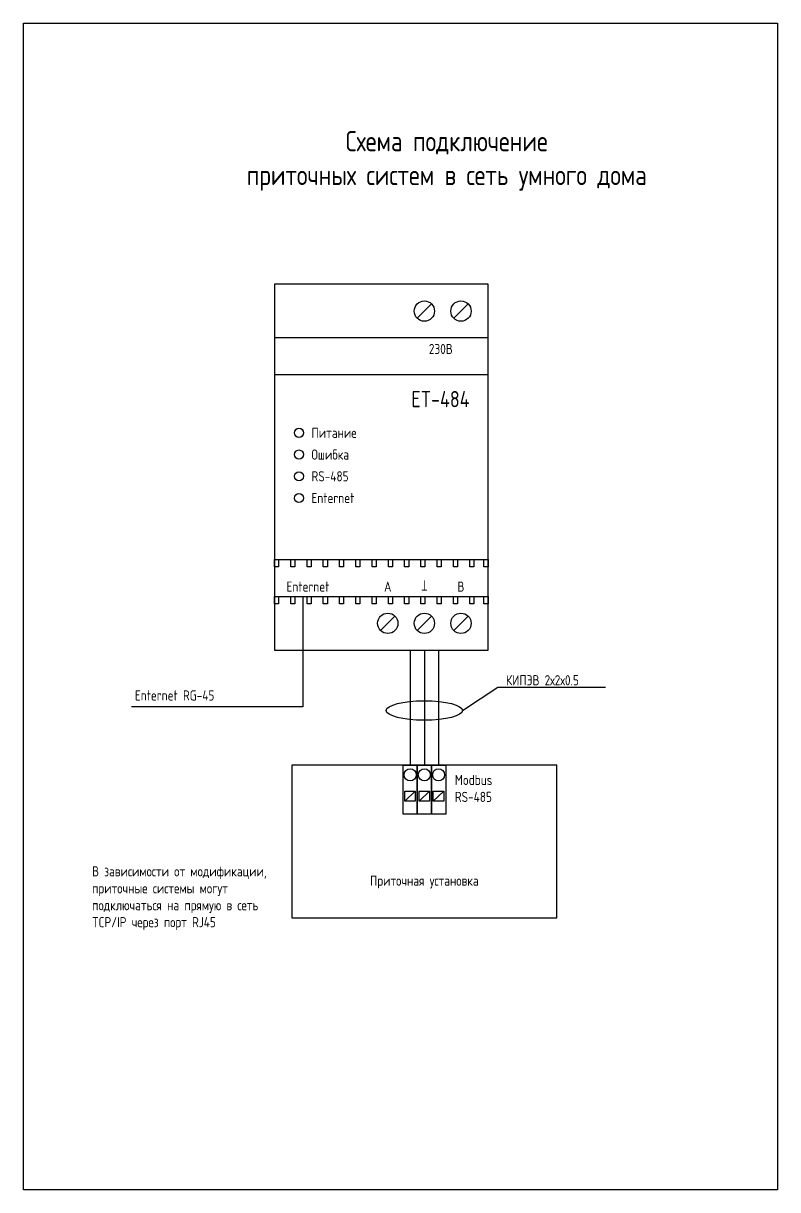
# Model space of a CAD drawing. Header units: millimetres. Extents: x -559267 to 14075, y 0 to 209897.
# Drawn here: x 1680 to 1865.5, y 0 to 287 of the extents above; entities that cross this region are included whole.
import ezdxf
from ezdxf import colors
from ezdxf.entities.mleader import LeaderData, LeaderLine
from ezdxf.math import Vec2, Vec3

# ---------------------------------------------------------------- set-up
doc = ezdxf.new("R2010")
doc.units = ezdxf.units.MM
doc.set_wipeout_variables(frame=1)
doc.styles.add('Unecom', font='GOST2304A_0.ttf', dxfattribs={"height": 2.5})

# ---------------------------------------------------------------- blocks, each defined once
blk = doc.blocks.new('_None')
blk = doc.blocks.new('Преобразователь интерфейсов ЕТ-485')
for points in [[(38.62, 40.19), (35.08, 36.66)], [(47.62, 40.19), (44.08, 36.66)], [(29.62, -36.66), (26.08, -40.19)], [(38.62, -36.66), (35.08, -40.19)], [(47.62, -36.66), (44.08, -40.19)]]:
    blk.add_lwpolyline(points)
for centre in [(36.85, 38.42), (45.85, 38.42), (27.85, -38.42), (36.85, -38.42), (45.85, -38.42)]:
    blk.add_circle(centre, 2.5)
blk.add_wipeout([(0, 31.85), (52.5, 31.85), (52.5, -31.85), (0, -31.85)])
for points in [[(0, -45), (52.5, -45), (52.5, 45), (0, 45)], [(0, -31.85), (52.5, -31.85), (52.5, 31.85), (0, 31.85)], [(0, -22.75), (52.5, -22.75), (52.5, 22.75), (0, 22.75)], [(0, -22.75), (1, -22.75), (1, -24.52), (0, -24.52)], [(4, -22.75), (5, -22.75), (5, -24.52), (4, -24.52)], [(8, -22.75), (9, -22.75), (9, -24.52), (8, -24.52)], [(12, -22.75), (13, -22.75), (13, -24.52), (12, -24.52)], [(16, -22.75), (17, -22.75), (17, -24.52), (16, -24.52)], [(20, -22.75), (21, -22.75), (21, -24.52), (20, -24.52)], [(24, -22.75), (25, -22.75), (25, -24.52), (24, -24.52)], [(28, -22.75), (29, -22.75), (29, -24.52), (28, -24.52)], [(32, -22.75), (33, -22.75), (33, -24.52), (32, -24.52)], [(36, -22.75), (37, -22.75), (37, -24.52), (36, -24.52)], [(40, -22.75), (41, -22.75), (41, -24.52), (40, -24.52)], [(44, -22.75), (45, -22.75), (45, -24.52), (44, -24.52)], [(48, -22.75), (49, -22.75), (49, -24.52), (48, -24.52)], [(51.5, -22.75), (52.5, -22.75), (52.5, -24.52), (51.5, -24.52)], [(0, -31.85), (1, -31.85), (1, -33.62), (0, -33.62)], [(4, -31.85), (5, -31.85), (5, -33.62), (4, -33.62)], [(8, -31.85), (9, -31.85), (9, -33.62), (8, -33.62)], [(12, -31.85), (13, -31.85), (13, -33.62), (12, -33.62)], [(16, -31.85), (17, -31.85), (17, -33.62), (16, -33.62)], [(20, -31.85), (21, -31.85), (21, -33.62), (20, -33.62)], [(24, -31.85), (25, -31.85), (25, -33.62), (24, -33.62)], [(28, -31.85), (29, -31.85), (29, -33.62), (28, -33.62)], [(32, -31.85), (33, -31.85), (33, -33.62), (32, -33.62)], [(36, -31.85), (37, -31.85), (37, -33.62), (36, -33.62)], [(40, -31.85), (41, -31.85), (41, -33.62), (40, -33.62)], [(44, -31.85), (45, -31.85), (45, -33.62), (44, -33.62)], [(48, -31.85), (49, -31.85), (49, -33.62), (48, -33.62)], [(51.5, -31.85), (52.5, -31.85), (52.5, -33.62), (51.5, -33.62)]]:
    blk.add_lwpolyline(points, close=True)
for centre in [(6.01, 8.46), (6.01, 3.11), (6.01, -2.24), (6.01, -7.59)]:
    blk.add_circle(centre, 1.12)
at = {"style": 'Unecom'}
for s, insert, char_height, attachment_point in [('230B', (37.95, 30.34), 2.5, 1), ('ET-484', (33.65, 18.75), 4, 1), ('Питание', (9.09, 8.46), 2.5, 4), ('Ошибка', (9.09, 3.11), 2.5, 4), ('RS-485', (9.09, -2.24), 2.5, 4), ('Enternet', (9.09, -7.59), 2.5, 4), ('Enternet', (8.22, -29.39), 2.5, 5), ('A', (27.85, -29.39), 2.5, 5), ('B', (45.85, -29.39), 2.5, 5)]:
    blk.add_mtext_dynamic_manual_height_columns(s, width=40.6933, gutter_width=12.5, heights=[0], dxfattribs=dict(at, insert=insert, char_height=char_height, attachment_point=attachment_point))
at = {"insert": (36.85, -29.1), "char_height": 2.5, "attachment_point": 5, "rotation": 180, "style": 'Unecom'}
blk.add_mtext_dynamic_manual_height_columns('T', width=40.6933, gutter_width=12.5, heights=[0], dxfattribs=at)

msp = doc.modelspace()

# ---------------------------------------------------------------- linework, layer by layer
for p, q in [((1773.8, 95.62), (1776.37, 98.08)), ((1777.3, 95.62), (1779.87, 98.08)), ((1780.8, 95.62), (1783.37, 98.08))]:
    msp.add_line(p, q)
for points in [[(1775.12, 132.78), (1775.12, 104.44)], [(1778.62, 132.78), (1778.62, 104.44)], [(1782.12, 132.78), (1782.12, 104.44)], [(1746.02, 104.44), (1746.02, 66.87), (1811.23, 66.87), (1811.23, 104.44), (1746.02, 104.44)], [(1773.37, 104.44), (1776.87, 104.44), (1776.87, 92.44), (1773.37, 92.44), (1773.37, 104.44)], [(1776.87, 104.44), (1780.37, 104.44), (1780.37, 92.44), (1776.87, 92.44), (1776.87, 104.44)], [(1780.37, 104.44), (1783.87, 104.44), (1783.87, 92.44), (1780.37, 92.44), (1780.37, 104.44)]]:
    msp.add_lwpolyline(points)
for points in [[(1776.37, 95.62), (1773.8, 95.62), (1773.8, 98.08), (1776.37, 98.08)], [(1779.87, 95.62), (1777.3, 95.62), (1777.3, 98.08), (1779.87, 98.08)], [(1783.37, 95.62), (1780.8, 95.62), (1780.8, 98.08), (1783.37, 98.08)]]:
    msp.add_lwpolyline(points, close=True)
for centre in [(1775.12, 102.08), (1778.62, 102.08), (1782.12, 102.08)]:
    msp.add_circle(centre, 1.49)
msp.add_ellipse((1778.62, 117.9), major_axis=(9.4, 0), ratio=0.254991)

# ---------------------------------------------------------------- texts
at = {"ltscale": 2, "insert": (1784.12, 253.17), "char_height": 5, "attachment_point": 5, "style": 'Unecom'}
msp.add_mtext_dynamic_manual_height_columns('Схема подключение\\Pприточных систем в сеть умного дома ', width=155.8844, gutter_width=30.95, heights=[0], dxfattribs=at)
at = {"char_height": 2.5, "style": 'Unecom'}
for s, width, insert, attachment_point in [('Enternet RG-45', 44.0173, (1707.44, 122.86), 1), ('Modbus \\PRS-485', 33.8167, (1786.11, 102.07), 1), ('В зависимости от модификации, приточные системы могут подключаться на прямую в сеть TCP/IP через порт RJ45 ', 44.0173, (1696.91, 79.58), 1), ('Приточная установка', 56.2818, (1778.62, 75.7), 5)]:
    msp.add_mtext_dynamic_manual_height_columns(s, width=width, gutter_width=12.5, heights=[0], dxfattribs=dict(at, insert=insert, attachment_point=attachment_point))

# ---------------------------------------------------------------- leaders
ml = msp.add_multileader_mtext('Standard')
ml.set_content('КИПЭВ 2х2х0.5', color=256, style='Unecom')
ml.set_leader_properties()
ml.set_arrow_properties(name='NONE')
ml.build(insert=Vec2(0, 0))
ml.multileader.update_dxf_attribs({"text_left_attachment_type": 6, "text_right_attachment_type": 6, "dogleg_length": 0, "arrow_head_size": 0})
ctx = ml.context
ctx.base_point, ctx.char_height, ctx.arrow_head_size, ctx.plane_origin = Vec3(1796.69, 123.61), 2.5, 0, Vec3(1788.02, 117.9)
ctx.left_attachment, ctx.right_attachment = 6, 6
notes = []
notes.append((ctx, [(0, (1, 1, 0), (1796.69, 123.61), (1, 0), 0, [(0, [(1788.02, 117.9)], 0, [])])]))
ctx.mtext.insert, ctx.mtext.flow_direction = Vec3(1798.69, 126.61), 5
for ctx, leaders in notes:
    for number, flags, end, landing, length, lines in leaders:
        leader = LeaderData()
        leader.index, (leader.has_last_leader_line, leader.has_dogleg_vector, leader.attachment_direction) = number, flags
        leader.last_leader_point, leader.dogleg_vector, leader.dogleg_length = Vec3(end), Vec3(landing), length
        for number, points, colour, breaks in lines:
            line = LeaderLine()
            line.index, line.vertices, line.color, line.breaks = number, Vec3.list(points), colors.encode_raw_color(colour), breaks
            leader.lines.append(line)
        ctx.leaders.append(leader)

# ---------------------------------------------------------------- next in the draw order: block references
msp.add_blockref('Преобразователь интерфейсов ЕТ-485', (1741.77, 177.78))

# ---------------------------------------------------------------- next in the draw order: linework, layer by layer
msp.add_lwpolyline([(1748.7, 145.93), (1748.7, 118.84), (1706.57, 118.84)])
at = {"layer": 'Defpoints', "color": 6}
msp.add_lwpolyline([(1680, 287), (1865.5, 287), (1865.5, 0), (1680, 0), (1680, 287)], dxfattribs=at)

doc.saveas('drawing.dxf')
